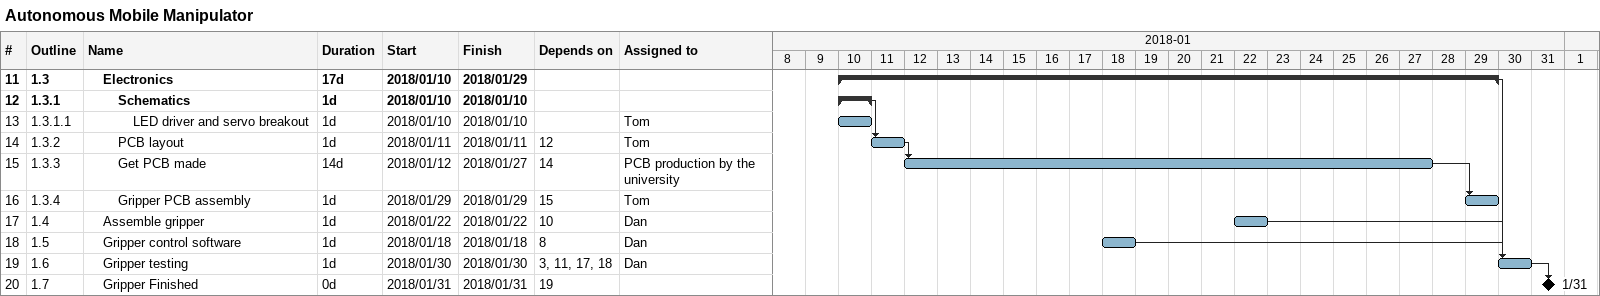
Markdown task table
Autonomous Mobile Manipulator

| ID | WBS | Task | Duration | Start | Finish | Predecessors | Resources |
|---|---|---|---|---|---|---|---|
| 11 | 1.3 | **Electronics** | 17d | 2018-01-10 | 2018-01-29 |  |  |
| 12 | 1.3.1 | **Schematics** | 1d | 2018-01-10 | 2018-01-10 |  |  |
| 13 | 1.3.1.1 | LED driver and servo breakout | 1d | 2018-01-10 | 2018-01-10 |  | Tom |
| 14 | 1.3.2 | PCB layout | 1d | 2018-01-11 | 2018-01-11 | 12 | Tom |
| 15 | 1.3.3 | Get PCB made | 14d | 2018-01-12 | 2018-01-27 | 14 | PCB production by the university |
| 16 | 1.3.4 | Gripper PCB assembly | 1d | 2018-01-29 | 2018-01-29 | 15 | Tom |
| 17 | 1.4 | Assemble gripper | 1d | 2018-01-22 | 2018-01-22 | 10 | Dan |
| 18 | 1.5 | Gripper control software | 1d | 2018-01-18 | 2018-01-18 | 8 | Dan |
| 19 | 1.6 | Gripper testing | 1d | 2018-01-30 | 2018-01-30 | 3, 11, 17, 18 | Dan |
| 20 | 1.7 | Gripper Finished | 0d | 2018-01-31 | 2018-01-31 | 19 |  |
